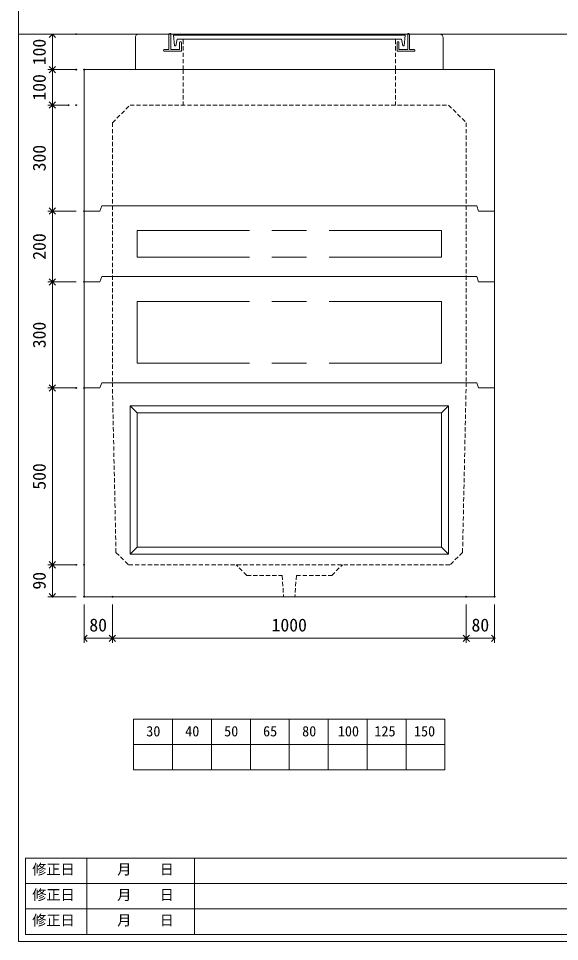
# Model space of a CAD drawing. Units: millimetres, scale not verified. Extents: x -4890 to 18490, y -2317 to 2317.
# Drawn here: x -1230 to 299, y -1958 to 652 of the extents above; entities that cross this region are included whole.
import ezdxf
from ezdxf.enums import TextEntityAlignment as Align

# ---------------------------------------------------------------- set-up
doc = ezdxf.new("R2010")
doc.units = ezdxf.units.MM
doc.header["$LTSCALE"] = 10
doc.header["$PDMODE"] = 32
doc.header["$PDSIZE"] = 2
doc.linetypes.add('DASHED1', pattern=[1.8, 1.2, -0.6])
doc.linetypes.add('USER2', pattern=[50.8, 31.75, -6.35, 6.35, -6.35])
doc.layers.add('0-1_Defpoints', color=7, linetype='Continuous')
for name, color, linetype, lineweight in [('0-2_waku', 7, 'Continuous', 18), ('0-3_gaikei', 7, 'Continuous', 18), ('0-4_kakure', 7, 'DASHED1', 5), ('0-5_sunpou', 7, 'Continuous', 5), ('0-9_uchigawa', 6, 'Continuous', 18), ('0-B_futa', 3, 'Continuous', 18), ('0-C_GL', 4, 'Continuous', 18), ('0-E_文字１', 7, 'Continuous', 18), ('1-3_uchigawa2', 6, 'USER2', 18)]:
    doc.layers.add(name, color=color, linetype=linetype, lineweight=lineweight)
doc.styles.add('ＭＳ ゴシック', font='')
doc.styles.get('ＭＳ ゴシック').set_extended_font_data('MS Gothic')

# ---------------------------------------------------------------- blocks, each defined once
blk = doc.blocks.new('_Open90')
at = {"layer": '0-5_sunpou'}
blk.add_line((0, 0), (-1, 0), dxfattribs=at)
blk.add_lwpolyline([(-0.5, 0.5), (0, 0), (-0.5, -0.5)], dxfattribs=at)
blk = doc.blocks.new('D64')
at = {"layer": '0-1_Defpoints'}
for p in [(402.32, 1204.36), (482.32, 1204.36), (482.32, 1086.94)]:
    blk.add_point(p, dxfattribs=at)
at = {"layer": '0-5_sunpou'}
for p, q in [((402.32, 1182.36), (402.32, 1073.94)), ((482.32, 1182.36), (482.32, 1073.94)), ((420.32, 1086.94), (464.32, 1086.94))]:
    blk.add_line(p, q, dxfattribs=at)
at = {"layer": '0-5_sunpou', "xscale": 18, "yscale": 18, "rotation": 180}
blk.add_blockref('_Open90', (402.32, 1086.94), dxfattribs=at)
at = {"layer": '0-5_sunpou', "xscale": 18, "yscale": 18}
blk.add_blockref('_Open90', (482.32, 1086.94), dxfattribs=at)
at = {"layer": '0-5_sunpou', "style": 'ＭＳ ゴシック'}
blk.add_text('80', height=36.66, dxfattribs=at).set_placement((417.32, 1094.94), align=Align.BOTTOM_LEFT)
blk = doc.blocks.new('D65')
at = {"layer": '0-1_Defpoints'}
for p in [(482.32, 1204.36), (1482.32, 1204.36), (1482.32, 1086.94)]:
    blk.add_point(p, dxfattribs=at)
at = {"layer": '0-5_sunpou'}
for p, q in [((482.32, 1182.36), (482.32, 1073.94)), ((1482.32, 1182.36), (1482.32, 1073.94)), ((500.32, 1086.94), (1464.32, 1086.94))]:
    blk.add_line(p, q, dxfattribs=at)
at = {"layer": '0-5_sunpou', "xscale": 18, "yscale": 18, "rotation": 180}
blk.add_blockref('_Open90', (482.32, 1086.94), dxfattribs=at)
at = {"layer": '0-5_sunpou', "xscale": 18, "yscale": 18}
blk.add_blockref('_Open90', (1482.32, 1086.94), dxfattribs=at)
at = {"layer": '0-5_sunpou', "style": 'ＭＳ ゴシック'}
blk.add_text('1000', height=36.66, dxfattribs=at).set_placement((932.32, 1094.94), align=Align.BOTTOM_LEFT)
blk = doc.blocks.new('D66')
at = {"layer": '0-1_Defpoints'}
for p in [(1482.32, 1204.36), (1562.32, 1204.36), (1562.32, 1086.94)]:
    blk.add_point(p, dxfattribs=at)
at = {"layer": '0-5_sunpou'}
for p, q in [((1482.32, 1182.36), (1482.32, 1073.94)), ((1562.32, 1182.36), (1562.32, 1073.94)), ((1500.32, 1086.94), (1544.32, 1086.94))]:
    blk.add_line(p, q, dxfattribs=at)
at = {"layer": '0-5_sunpou', "xscale": 18, "yscale": 18, "rotation": 180}
blk.add_blockref('_Open90', (1482.32, 1086.94), dxfattribs=at)
at = {"layer": '0-5_sunpou', "xscale": 18, "yscale": 18}
blk.add_blockref('_Open90', (1562.32, 1086.94), dxfattribs=at)
at = {"layer": '0-5_sunpou', "style": 'ＭＳ ゴシック'}
blk.add_text('80', height=36.66, dxfattribs=at).set_placement((1497.32, 1094.94), align=Align.BOTTOM_LEFT)
blk = doc.blocks.new('D67')
at = {"layer": '0-1_Defpoints'}
for p in [(402.32, 1294.36), (313, 1204.36), (402.32, 1204.36)]:
    blk.add_point(p, dxfattribs=at)
at = {"layer": '0-5_sunpou'}
for p, q in [((380.32, 1294.36), (300, 1294.36)), ((313, 1276.36), (313, 1222.36)), ((380.32, 1204.36), (300, 1204.36))]:
    blk.add_line(p, q, dxfattribs=at)
at = {"layer": '0-5_sunpou', "xscale": 18, "yscale": 18}
for p, rotation in [((313, 1294.36), 90), ((313, 1204.36), 270)]:
    blk.add_blockref('_Open90', p, dxfattribs=dict(at, rotation=rotation))
at = {"layer": '0-5_sunpou', "style": 'ＭＳ ゴシック'}
blk.add_text('90', height=36.66, rotation=90, dxfattribs=at).set_placement((305, 1224.36), align=Align.BOTTOM_LEFT)
blk = doc.blocks.new('D68')
at = {"layer": '0-1_Defpoints'}
for p in [(402.32, 1794.36), (313, 1294.36), (380.32, 1294.36)]:
    blk.add_point(p, dxfattribs=at)
at = {"layer": '0-5_sunpou'}
for p, q in [((380.32, 1794.36), (300, 1794.36)), ((313, 1776.36), (313, 1312.36)), ((358.32, 1294.36), (300, 1294.36))]:
    blk.add_line(p, q, dxfattribs=at)
at = {"layer": '0-5_sunpou', "xscale": 18, "yscale": 18}
for p, rotation in [((313, 1794.36), 90), ((313, 1294.36), 270)]:
    blk.add_blockref('_Open90', p, dxfattribs=dict(at, rotation=rotation))
at = {"layer": '0-5_sunpou', "style": 'ＭＳ ゴシック'}
blk.add_text('500', height=36.66, rotation=90, dxfattribs=at).set_placement((305, 1506.86), align=Align.BOTTOM_LEFT)
blk = doc.blocks.new('D69')
at = {"layer": '0-1_Defpoints'}
for p in [(380.32, 2794.36), (313, 2694.36), (402.32, 2694.36)]:
    blk.add_point(p, dxfattribs=at)
at = {"layer": '0-5_sunpou'}
for p, q in [((358.32, 2794.36), (300, 2794.36)), ((313, 2776.36), (313, 2712.36)), ((380.32, 2694.36), (300, 2694.36))]:
    blk.add_line(p, q, dxfattribs=at)
at = {"layer": '0-5_sunpou', "xscale": 18, "yscale": 18}
for p, rotation in [((313, 2794.36), 90), ((313, 2694.36), 270)]:
    blk.add_blockref('_Open90', p, dxfattribs=dict(at, rotation=rotation))
at = {"layer": '0-5_sunpou', "style": 'ＭＳ ゴシック'}
blk.add_text('100', height=36.66, rotation=90, dxfattribs=at).set_placement((305, 2706.86), align=Align.BOTTOM_LEFT)
blk = doc.blocks.new('D70')
at = {"layer": '0-1_Defpoints'}
for p in [(380.32, 2694.36), (313, 2594.36), (380.32, 2594.36)]:
    blk.add_point(p, dxfattribs=at)
at = {"layer": '0-5_sunpou'}
for p, q in [((358.32, 2694.36), (300, 2694.36)), ((313, 2676.36), (313, 2612.36)), ((358.32, 2594.36), (300, 2594.36))]:
    blk.add_line(p, q, dxfattribs=at)
at = {"layer": '0-5_sunpou', "xscale": 18, "yscale": 18}
for p, rotation in [((313, 2694.36), 90), ((313, 2594.36), 270)]:
    blk.add_blockref('_Open90', p, dxfattribs=dict(at, rotation=rotation))
at = {"layer": '0-5_sunpou', "style": 'ＭＳ ゴシック'}
blk.add_text('100', height=36.66, rotation=90, dxfattribs=at).set_placement((305, 2606.86), align=Align.BOTTOM_LEFT)
blk = doc.blocks.new('D71')
at = {"layer": '0-1_Defpoints'}
for p in [(358.32, 2594.36), (313, 2294.36), (402.32, 2294.36)]:
    blk.add_point(p, dxfattribs=at)
at = {"layer": '0-5_sunpou'}
for p, q in [((336.32, 2594.36), (300, 2594.36)), ((313, 2576.36), (313, 2312.36)), ((380.32, 2294.36), (300, 2294.36))]:
    blk.add_line(p, q, dxfattribs=at)
at = {"layer": '0-5_sunpou', "xscale": 18, "yscale": 18}
for p, rotation in [((313, 2594.36), 90), ((313, 2294.36), 270)]:
    blk.add_blockref('_Open90', p, dxfattribs=dict(at, rotation=rotation))
at = {"layer": '0-5_sunpou', "style": 'ＭＳ ゴシック'}
blk.add_text('300', height=36.66, rotation=90, dxfattribs=at).set_placement((305, 2406.86), align=Align.BOTTOM_LEFT)
blk = doc.blocks.new('D72')
at = {"layer": '0-1_Defpoints'}
for p in [(402.32, 2294.36), (313, 2094.36), (402.32, 2094.36)]:
    blk.add_point(p, dxfattribs=at)
at = {"layer": '0-5_sunpou'}
for p, q in [((380.32, 2294.36), (300, 2294.36)), ((313, 2276.36), (313, 2112.36)), ((380.32, 2094.36), (300, 2094.36))]:
    blk.add_line(p, q, dxfattribs=at)
at = {"layer": '0-5_sunpou', "xscale": 18, "yscale": 18}
for p, rotation in [((313, 2294.36), 90), ((313, 2094.36), 270)]:
    blk.add_blockref('_Open90', p, dxfattribs=dict(at, rotation=rotation))
at = {"layer": '0-5_sunpou', "style": 'ＭＳ ゴシック'}
blk.add_text('200', height=36.66, rotation=90, dxfattribs=at).set_placement((305, 2156.86), align=Align.BOTTOM_LEFT)
blk = doc.blocks.new('D73')
at = {"layer": '0-1_Defpoints'}
for p in [(402.32, 2094.36), (313, 1794.36), (380.32, 1794.36)]:
    blk.add_point(p, dxfattribs=at)
at = {"layer": '0-5_sunpou'}
for p, q in [((380.32, 2094.36), (300, 2094.36)), ((313, 2076.36), (313, 1812.36)), ((358.32, 1794.36), (300, 1794.36))]:
    blk.add_line(p, q, dxfattribs=at)
at = {"layer": '0-5_sunpou', "xscale": 18, "yscale": 18}
for p, rotation in [((313, 2094.36), 90), ((313, 1794.36), 270)]:
    blk.add_blockref('_Open90', p, dxfattribs=dict(at, rotation=rotation))
at = {"layer": '0-5_sunpou', "style": 'ＭＳ ゴシック'}
blk.add_text('300', height=36.66, rotation=90, dxfattribs=at).set_placement((305, 1906.86), align=Align.BOTTOM_LEFT)

msp = doc.modelspace()

# ---------------------------------------------------------------- linework, layer by layer
at = {"layer": '0-2_waku'}
for p, q in [((-1230, 2317.13), (-1230, -1957.87)), ((-905, -1328.87), (-25, -1328.87)), ((-905, -1328.87), (-905, -1472.87)), ((-905, -1328.87), (-905, -1472.87)), ((-905, -1328.87), (-905, -1472.87)), ((-905, -1328.87), (-905, -1472.87)), ((-795, -1328.87), (-795, -1472.87)), ((-685, -1328.87), (-685, -1472.87)), ((-685, -1328.87), (-685, -1472.87)), ((-575, -1328.87), (-575, -1472.87)), ((-465, -1328.87), (-465, -1472.87)), ((-355, -1328.87), (-355, -1472.87)), ((-245, -1328.87), (-245, -1472.87)), ((-135, -1328.87), (-135, -1472.87)), ((-25, -1328.87), (-25, -1472.87)), ((-905, -1400.87), (-25, -1400.87)), ((-905, -1472.87), (-25, -1472.87)), ((-1210, -1721.87), (-1210, -1937.87)), ((-1210, -1721.87), (818, -1721.87)), ((-1037.5, -1721.87), (-1037.5, -1937.87)), ((-732.5, -1721.87), (-732.5, -1937.87)), ((-732.5, -1721.87), (-732.5, -1937.87)), ((-1210, -1793.87), (818, -1793.87)), ((-1210, -1865.87), (530, -1865.87)), ((-1210, -1937.87), (818, -1937.87)), ((-1230, -1957.87), (4890, -1957.87)), ((-1230, -1957.87), (4890, -1957.87))]:
    msp.add_line(p, q, dxfattribs=at)
at = {"layer": '0-3_gaikei'}
for p, q in [((-890, 607.13), (-805, 607.13)), ((-125, 607.13), (-40, 607.13)), ((-900, 507.13), (-900, 597.13)), ((-30, 507.13), (-30, 597.13)), ((-1045, 507.13), (115, 507.13)), ((-1045, 507.13), (-1045, -882.87)), ((-999.5, 507.13), (-1045, 507.13)), ((115, 507.13), (115, -882.87)), ((-1000, 107.13), (-1045, 107.13)), ((-995, 122.13), (-1000, 107.13)), ((-465, 122.13), (-995, 122.13)), ((65, 122.13), (-465, 122.13)), ((65, 122.13), (70, 107.13)), ((115, 107.13), (70, 107.13)), ((90, 107.13), (115, 107.13)), ((90, 107.13), (115, 107.13)), ((-995, -77.87), (-1000, -92.87)), ((-465, -77.87), (-995, -77.87)), ((65, -77.87), (-465, -77.87)), ((65, -77.87), (70, -92.87)), ((-1000, -92.87), (-1045, -92.87)), ((115, -92.87), (70, -92.87)), ((90, -92.87), (115, -92.87)), ((90, -92.87), (115, -92.87)), ((-995, -377.87), (-1000, -392.87)), ((-465, -377.87), (-995, -377.87)), ((65, -377.87), (-465, -377.87)), ((65, -377.87), (70, -392.87)), ((-1045, -392.87), (-1045, -982.87)), ((-1000, -392.87), (-1045, -392.87)), ((115, -392.87), (70, -392.87)), ((90, -392.87), (115, -392.87)), ((90, -392.87), (115, -392.87)), ((-1045, -982.87), (115, -982.87))]:
    msp.add_line(p, q, dxfattribs=at)
msp.add_lwpolyline([(-1045, -982.87), (115, -982.87), (115, -392.87)], dxfattribs=at)
msp.add_lwpolyline([(-1045, -982.87), (115, -982.87), (115, -392.87)], dxfattribs=at)
for centre, radius, start, end in [((-890.58, 597.71), 9.44, 86.47383, 183.52617), ((-39.67, 597.46), 9.68, 358.04251, 91.95749)]:
    msp.add_arc(centre, radius, start, end, dxfattribs=at)
at = {"layer": '0-4_kakure'}
for p, q in [((-765, 507.13), (-765, 593.63)), ((-165, 507.13), (-165, 593.63)), ((-765, 507.13), (-765, 407.13)), ((-165, 507.13), (-165, 407.13)), ((-965, 357.13), (-915, 407.13)), ((-915, 407.13), (-15, 407.13)), ((-15, 407.13), (35, 357.13)), ((-965, 357.13), (-965, -377.87)), ((35, 357.13), (35, -377.87)), ((-954.68, -857.87), (-965, -377.87)), ((35, -377.87), (24.68, -857.87)), ((-954.68, -857.87), (-918.92, -892.87)), ((24.68, -857.87), (-11.08, -892.87)), ((-918.92, -892.87), (-465, -892.87)), ((-585, -922.87), (-615, -892.87)), ((-11.08, -892.87), (-465, -892.87)), ((-345, -922.87), (-315, -892.87)), ((-585, -922.87), (-485, -922.87)), ((-485, -922.87), (-481, -982.87)), ((-445, -922.87), (-449, -982.87)), ((-445, -922.87), (-345, -922.87))]:
    msp.add_line(p, q, dxfattribs=at)
at = {"layer": '0-9_uchigawa'}
for p, q in [((-915, -442.87), (-895, -462.87)), ((-915, -862.87), (-915, -442.87)), ((-15, -862.87), (-15, -442.87)), ((-895, -462.87), (-465, -462.87)), ((-895, -842.87), (-895, -462.87)), ((-35, -842.87), (-35, -462.87)), ((-915, -862.87), (-895, -842.87)), ((-895, -842.87), (-35, -842.87)), ((-15, -862.87), (-35, -842.87)), ((-915, -862.87), (-15, -862.87))]:
    msp.add_line(p, q, dxfattribs=at)
for points in [[(-915, -442.87), (-465, -442.87), (-15, -442.87)], [(-465, -462.87), (-35, -462.87), (-15, -442.87)]]:
    msp.add_lwpolyline(points, dxfattribs=at)
at = {"layer": '0-B_futa'}
for p, q in [((-805, 607.13), (-805, 564.13)), ((-803, 609.13), (-800, 609.13)), ((-800, 609.13), (-800, 564.13)), ((-792.19, 604.63), (-137.86, 604.63)), ((-792.19, 604.63), (-789.7, 574.63)), ((-137.86, 604.63), (-140.11, 574.63)), ((-130, 609.13), (-130, 564.13)), ((-130, 609.13), (-127, 609.13)), ((-125, 607.13), (-125, 564.13)), ((-789.7, 574.63), (-785.99, 574.63)), ((-781.67, 593.63), (-785.99, 574.63)), ((-781.67, 593.63), (-148.33, 593.63)), ((-775, 584.13), (-775, 564.13)), ((-773, 586.13), (-772, 586.13)), ((-770, 584.13), (-770, 559.13)), ((-160, 584.13), (-160, 559.13)), ((-157, 586.13), (-158, 586.13)), ((-155, 584.13), (-155, 564.13)), ((-148.33, 593.63), (-144.01, 574.63)), ((-140.11, 574.63), (-144.01, 574.63)), ((-820, 562.13), (-820, 561.13)), ((-818, 564.13), (-805, 564.13)), ((-770, 559.13), (-818, 559.13)), ((-800, 564.13), (-775, 564.13)), ((-160, 559.13), (-112, 559.13)), ((-130, 564.13), (-155, 564.13)), ((-112, 564.13), (-125, 564.13)), ((-110, 562.13), (-110, 561.13))]:
    msp.add_line(p, q, dxfattribs=at)
for centre, start, end in [((-803, 607.13), 90, 180), ((-127, 607.13), 0, 90), ((-773, 584.13), 90, 180), ((-772, 584.13), 0, 90), ((-158, 584.13), 90, 180), ((-157, 584.13), 0, 90), ((-818, 562.13), 90, 180), ((-818, 561.13), 180, 270), ((-112, 562.13), 0, 90), ((-112, 561.13), 270, 0)]:
    msp.add_arc(centre, 2, start, end, dxfattribs=at)
at = {"layer": '0-C_GL'}
for p, q in [((-1230.28, 607.13), (4889.72, 607.13)), ((-1230, 607.13), (4890, 607.13)), ((-1230, 607.13), (4890, 607.13))]:
    msp.add_line(p, q, dxfattribs=at)
at = {"layer": '1-3_uchigawa2'}
for p, q in [((-895, 52.13), (-465, 52.13)), ((-895, 52.13), (-895, -22.87)), ((-35, 52.13), (-465, 52.13)), ((-35, 52.13), (-35, -22.87)), ((-895, -22.87), (-465, -22.87)), ((-35, -22.87), (-465, -22.87)), ((-895, -147.87), (-465, -147.87)), ((-895, -147.87), (-895, -322.87)), ((-35, -147.87), (-465, -147.87)), ((-35, -147.87), (-35, -322.87)), ((-895, -322.87), (-465, -322.87)), ((-35, -322.87), (-465, -322.87))]:
    msp.add_line(p, q, dxfattribs=at)

# ---------------------------------------------------------------- block references
at = {"layer": '0-5_sunpou'}
for name in ['D69', 'D70', 'D71', 'D72', 'D73', 'D68', 'D67', 'D64', 'D65', 'D66']:
    msp.add_blockref(name, (-1447.32, -2187.23), dxfattribs=at)

# ---------------------------------------------------------------- texts
at = {"layer": '0-E_文字１', "style": 'ＭＳ ゴシック'}
for s, p in [('30', (-869.08, -1386.68)), ('40', (-759.08, -1386.68)), ('50', (-649.08, -1386.68)), ('65', (-539.08, -1386.68)), ('80', (-428.67, -1386.68)), ('100', (-327.8, -1386.68)), ('125', (-224.41, -1386.68)), ('150', (-112.64, -1386.68)), ('修正日', (-1191.35, -1777.16)), ('\u3000\u3000月\u3000\u3000日', (-1031.2, -1777.16)), ('修正日', (-1191.35, -1849.16)), ('\u3000\u3000月\u3000\u3000日', (-1031.2, -1849.16)), ('修正日', (-1191.35, -1921.16)), ('\u3000\u3000月\u3000\u3000日', (-1031.2, -1921.16))]:
    msp.add_text(s, height=29.33, dxfattribs=at).set_placement(p, align=Align.BOTTOM_LEFT)

doc.saveas('drawing.dxf')
